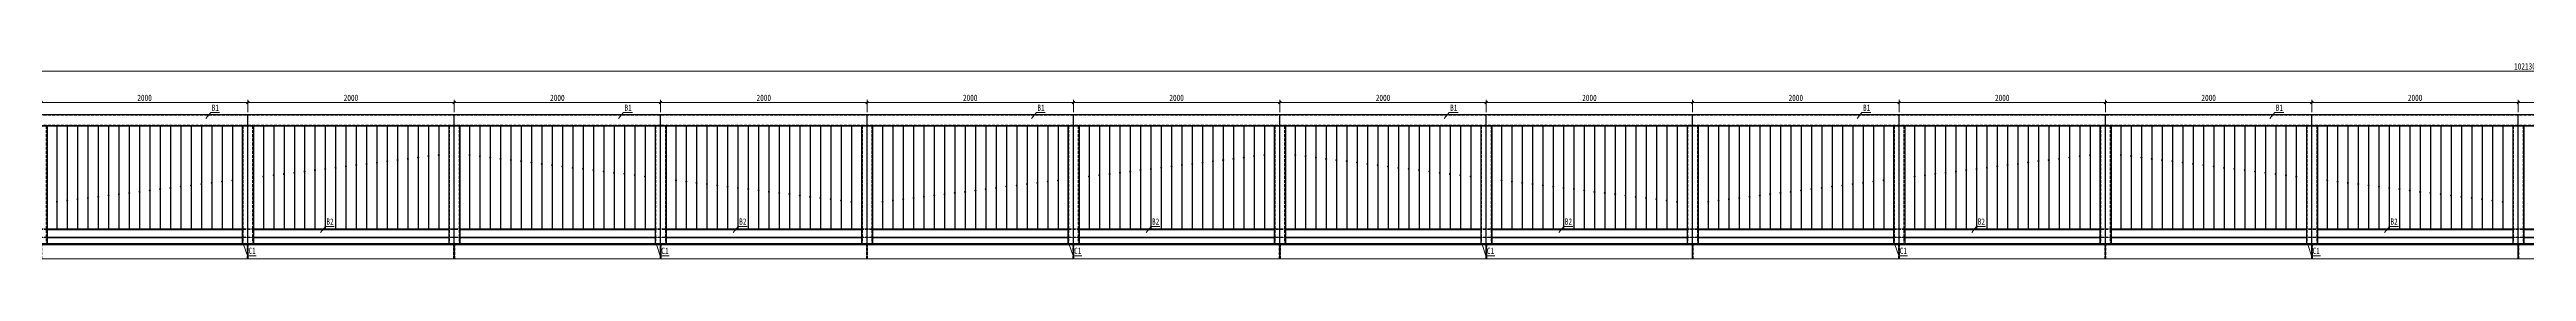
# Model space of a CAD drawing. Header units: millimetres. Extents: x -13368 to 383539, y -58537 to -26098.
# Drawn here: x 116198 to 140198, y -58262 to -56353 of the extents above; entities that cross this region are included whole.
import ezdxf
from ezdxf.enums import TextEntityAlignment as Align

# ---------------------------------------------------------------- set-up
doc = ezdxf.new("R2010")
doc.units = ezdxf.units.MM
doc.linetypes.add('DASHED', pattern=[0.75, 0.5, -0.25])
doc.layers.get('Defpoints').update_dxf_attribs({"color": 8})
for name, color, linetype, lineweight in [('文字', 7, 'Continuous', 15), ('细实线', 4, 'Continuous', 15), ('虚线', 7, 'DASHED', 13), ('钢板粗线', 1, 'Continuous', 25)]:
    doc.layers.add(name, color=color, linetype=linetype, lineweight=lineweight)
doc.styles.add('111', font='', dxfattribs={"width": 0.7})
doc.styles.add('BM_Dim', font='', dxfattribs={"width": 0.85})
doc.styles.get('111').set_extended_font_data('仿宋_GB2312')
doc.styles.get('BM_Dim').set_extended_font_data('仿宋_GB2312')
doc.dimstyles.new('200', dxfattribs={"dimscale": 0, "dimtxt": 2.5, "dimasz": 1, "dimexe": 1, "dimexo": 1, "dimgap": 0.6, "dimtad": 1, "dimdec": 0, "dimdsep": 46, "dimtxsty": '111', "dimblk": 'OBLIQUE', "dimcen": 0, "dimclrd": 4, "dimclre": 4, "dimclrt": 4, "dimadec": 1, "dimazin": 2, "dimtfac": 1, "dimtdec": 0, "dimtix": 1, "dimtmove": 2, "dimatfit": 3, "dimfxl": 4, "dimfxlon": 1, "dimtolj": 1, "dimlwd": -1, "dimlwe": -1, "dimarcsym": 0})

# ---------------------------------------------------------------- blocks, each defined once
blk = doc.blocks.new('_Oblique')
at = {"color": 0, "linetype": 'ByBlock', "lineweight": -2}
blk.add_line((-0.5, -0.5), (0.5, 0.5), dxfattribs=at)
blk = doc.blocks.new('*D166')
at = {"layer": 'Defpoints', "color": 0, "transparency": 16777216}
for p in [(0, 1519), (0, 1401), (2000, 1401)]:
    blk.add_point(p, dxfattribs=at)
at = {"layer": '细实线', "color": 4, "transparency": 16777216}
for p, q in [((0, 1425), (0, 1543)), ((2000, 1519), (0, 1519)), ((2000, 1425), (2000, 1543))]:
    blk.add_line(p, q, dxfattribs=at)
at = {"layer": '细实线', "color": 4, "transparency": 16777216, "xscale": 24.61538461538464, "yscale": 24.61538461538464, "zscale": 24.61538461538464, "rotation": 180}
blk.add_blockref('_Oblique', (0, 1519), dxfattribs=at)
at = {"layer": '细实线', "color": 4, "transparency": 16777216, "xscale": 24.61538461538464, "yscale": 24.61538461538464, "zscale": 24.61538461538464}
blk.add_blockref('_Oblique', (2000, 1519), dxfattribs=at)
at = {"layer": '细实线', "color": 4, "transparency": 16777216, "insert": (1000, 1563), "char_height": 61.5, "attachment_point": 5, "style": '111'}
blk.add_mtext('\\A1;2000', dxfattribs=at)
blk = doc.blocks.new('22')
at = {"layer": '细实线'}
blk.add_hatch(color=256, dxfattribs=at).paths.add_polyline_path([(5, 0, 1), (-5, 0, 1)])
blk.add_circle((0, 0), 5.04, dxfattribs=at)
blk = doc.blocks.new('装饰')
at = {"layer": '钢板粗线'}
for p, q in [((151, -108), (151, -1112)), ((251, -108), (251, -1112)), ((351, -108), (351, -1112)), ((451, -108), (451, -1112)), ((551, -108), (551, -1112)), ((651, -108), (651, -1112)), ((751, -108), (751, -1112)), ((851, -108), (851, -1112)), ((951, -108), (951, -1112)), ((1051, -108), (1051, -1112)), ((1151, -108), (1151, -1112)), ((1251, -108), (1251, -1112)), ((1351, -108), (1351, -1112)), ((1451, -108), (1451, -1112)), ((1551, -108), (1551, -1112)), ((1651, -108), (1651, -1112)), ((1751, -108), (1751, -1112)), ((1851, -108), (1851, -1112)), ((2151, -108), (2151, -1112)), ((2251, -108), (2251, -1112)), ((2351, -108), (2351, -1112)), ((2451, -108), (2451, -1112)), ((2551, -108), (2551, -1112)), ((2651, -108), (2651, -1112)), ((2751, -108), (2751, -1112)), ((2851, -108), (2851, -1112)), ((2951, -108), (2951, -1112)), ((3051, -108), (3051, -1112)), ((3151, -108), (3151, -1112)), ((3251, -108), (3251, -1112)), ((3351, -108), (3351, -1112)), ((3451, -108), (3451, -1112)), ((3551, -108), (3551, -1112)), ((3651, -108), (3651, -1112)), ((3751, -108), (3751, -1112)), ((3851, -108), (3851, -1112))]:
    blk.add_line(p, q, dxfattribs=at)
at = {"layer": '细实线'}
for p in [(3151, -479), (3251, -467), (3351, -454), (3451, -442), (3551, -430), (3651, -417), (3751, -405), (3851, -393), (1151, -724), (1251, -712), (1351, -700), (1451, -688), (1551, -675), (1651, -663), (1751, -651), (1851, -639), (2151, -602), (2251, -589), (2351, -577), (2451, -565), (2551, -553), (2651, -540), (2751, -528), (2851, -516), (2951, -503), (3051, -491), (151, -847), (251, -835), (351, -823), (451, -810), (551, -798), (651, -786), (751, -774), (851, -761), (951, -749), (1051, -737)]:
    blk.add_blockref('22', p, dxfattribs=at)
blk = doc.blocks.new('*U162')
at = {"layer": '细实线'}
blk.add_blockref('装饰', (-4000, 610), dxfattribs=at)
at = {"layer": '细实线', "xscale": -1}
blk.add_blockref('装饰', (4000, 610), dxfattribs=at)
blk = doc.blocks.new('*U163')
at = {"layer": '细实线', "color": 0, "linetype": 'ByBlock', "lineweight": -2, "transparency": 16777216}
for p in [(128000, 0), (136000, 0), (144000, 0)]:
    blk.add_blockref('*U162', p, dxfattribs=at)
blk = doc.blocks.new('编号')
at = {"layer": '细实线'}
for p, q in [((48, 58), (0, 0)), ((48, 58), (134, 58)), ((1159, -1049), (1111, -1107)), ((1159, -1049), (1245, -1049)), ((404, -1334), (367, -1225)), ((404, -1334), (490, -1334))]:
    blk.add_line(p, q, dxfattribs=at)
at = {"layer": '文字', "style": 'BM_Dim', "width": 0.7}
for s, p in [('B1', (93, 57)), ('B2', (1204, -1050)), ('C1', (449, -1334))]:
    blk.add_text(s, height=61.5, dxfattribs=at).set_placement(p, align=Align.BOTTOM_CENTER)
blk = doc.blocks.new('*U198')
at = {"layer": '细实线'}
blk.add_blockref('编号', (-623, 604), dxfattribs=at)
blk = doc.blocks.new('*U197')
at = {"layer": '细实线', "color": 0, "linetype": 'ByBlock', "lineweight": -2, "transparency": 16777216}
blk.add_blockref('*U198', (100291, 0), dxfattribs=at)
blk = doc.blocks.new('*U200')
at = {"layer": '细实线'}
blk.add_blockref('编号', (-623, 604), dxfattribs=at)
blk = doc.blocks.new('*U199')
at = {"layer": '细实线', "color": 0, "linetype": 'ByBlock', "lineweight": -2, "transparency": 16777216}
blk.add_blockref('*U200', (100291, 0), dxfattribs=at)
blk = doc.blocks.new('*U202')
at = {"layer": '细实线'}
blk.add_blockref('编号', (-623, 604), dxfattribs=at)
blk = doc.blocks.new('*U201')
at = {"layer": '细实线', "color": 0, "linetype": 'ByBlock', "lineweight": -2, "transparency": 16777216}
blk.add_blockref('*U202', (100291, 0), dxfattribs=at)
blk = doc.blocks.new('*U204')
at = {"layer": '细实线'}
blk.add_blockref('编号', (-623, 604), dxfattribs=at)
blk = doc.blocks.new('*U203')
at = {"layer": '细实线', "color": 0, "linetype": 'ByBlock', "lineweight": -2, "transparency": 16777216}
blk.add_blockref('*U204', (100291, 0), dxfattribs=at)
blk = doc.blocks.new('*U206')
at = {"layer": '细实线'}
blk.add_blockref('编号', (-623, 604), dxfattribs=at)
blk = doc.blocks.new('*U205')
at = {"layer": '细实线', "color": 0, "linetype": 'ByBlock', "lineweight": -2, "transparency": 16777216}
blk.add_blockref('*U206', (100291, 0), dxfattribs=at)
blk = doc.blocks.new('*U208')
at = {"layer": '细实线'}
blk.add_blockref('编号', (-623, 604), dxfattribs=at)
blk = doc.blocks.new('*U207')
at = {"layer": '细实线', "color": 0, "linetype": 'ByBlock', "lineweight": -2, "transparency": 16777216}
blk.add_blockref('*U208', (100291, 0), dxfattribs=at)
blk = doc.blocks.new('*D231')
at = {"layer": 'Defpoints', "color": 0, "transparency": 16777216}
for p in [(191249, -56439), (89119, -56807), (191249, -56866)]:
    blk.add_point(p, dxfattribs=at)
at = {"layer": '细实线', "color": 4, "transparency": 16777216}
for p, q in [((89119, -56537), (89119, -56414)), ((89119, -56439), (191249, -56439)), ((191249, -56537), (191249, -56414))]:
    blk.add_line(p, q, dxfattribs=at)
at = {"layer": '细实线', "color": 4, "transparency": 16777216, "xscale": 24.61538461538464, "yscale": 24.61538461538464, "zscale": 24.61538461538464, "rotation": 180}
blk.add_blockref('_Oblique', (89119, -56439), dxfattribs=at)
at = {"layer": '细实线', "color": 4, "transparency": 16777216, "xscale": 24.61538461538464, "yscale": 24.61538461538464, "zscale": 24.61538461538464}
blk.add_blockref('_Oblique', (191249, -56439), dxfattribs=at)
at = {"layer": '细实线', "color": 4, "transparency": 16777216, "insert": (140184, -56393), "char_height": 61.5, "attachment_point": 5, "style": '111'}
blk.add_mtext('\\A1;102130', dxfattribs=at)
blk = doc.blocks.new('立柱')
at = {"layer": 'Defpoints'}
blk.add_line((0, 0), (0, 1400.7), dxfattribs=at)
at = {"layer": '虚线', "ltscale": 4}
for p, q in [((-45.2, 1292.7), (-45.2, 146.7)), ((46.8, 1292.7), (46.8, 146.7)), ((54.8, 288.7), (-53.2, 288.7)), ((54.8, 284.7), (-53.2, 284.7)), ((54.8, 208.7), (-53.2, 208.7)), ((54.8, 204.7), (-53.2, 204.7)), ((-5, 0), (-5, 136.7)), ((5, 0), (5, 136.7))]:
    blk.add_line(p, q, dxfattribs=at)
at = {"layer": '钢板粗线'}
for p, q in [((-53.2, 1292.7), (-53.2, 146.7)), ((54.8, 1292.7), (54.8, 146.7)), ((54.8, 288.7), (1946.8, 288.7)), ((54.8, 284.7), (1946.8, 284.7)), ((54.8, 208.7), (1946.8, 208.7)), ((54.8, 204.7), (1946.8, 204.7))]:
    blk.add_line(p, q, dxfattribs=at)
at = {"layer": '细实线'}
dim = blk.add_linear_dim(base=(0, 1518.7), p1=(2000, 1400.7), p2=(0, 1400.7), dimstyle='200', override={"dimscale": 24.615385, "dimblk": 'Oblique'}, dxfattribs=at)
dim.commit()
dim.dimension.update_dxf_attribs({"geometry": '*D166', "text_midpoint": (1000, 1562.7)})
blk = doc.blocks.new('*U159')
at = {"layer": '细实线'}
blk.add_blockref('立柱', (-947, -700), dxfattribs=at)
blk = doc.blocks.new('*U160')
at = {"layer": '细实线', "color": 0, "linetype": 'ByBlock', "lineweight": -2, "transparency": 16777216}
for p in [(128000, 0), (130000, 0), (132000, 0), (134000, 0), (136000, 0), (138000, 0), (140000, 0), (142000, 0), (144000, 0), (146000, 0), (148000, 0), (150000, 0), (152000, 0)]:
    blk.add_blockref('*U159', p, dxfattribs=at)

msp = doc.modelspace()

# ---------------------------------------------------------------- linework, layer by layer
at = {"layer": '细实线'}
msp.add_line((-12900.7, -58262.3), (191129.3, -58262.3), dxfattribs=at)
at = {"layer": '虚线', "ltscale": 4}
for p, q in [((-12900.7, -56865.6), (191099.3, -56865.6)), ((-12900.7, -56965.6), (191099.3, -56965.6))]:
    msp.add_line(p, q, dxfattribs=at)
at = {"layer": '钢板粗线'}
for p, q in [((-12900.7, -56861.6), (191099.3, -56861.6)), ((-12900.7, -56969.6), (191099.3, -56969.6)), ((-12900.7, -58115.6), (191129.3, -58115.6)), ((-12900.7, -58125.6), (191129.3, -58125.6))]:
    msp.add_line(p, q, dxfattribs=at)

# ---------------------------------------------------------------- block references
at = {"layer": '细实线'}
for name, p in [('*U160', (-10933.9, -57562)), ('*U197', (18044, -57504.6)), ('*U199', (22044, -57504.6)), ('*U201', (26044, -57504.6)), ('*U203', (30044, -57504.6)), ('*U205', (34044, -57504.6)), ('*U207', (38044, -57504.6)), ('*U163', (-7880.7, -57471.6))]:
    msp.add_blockref(name, p, dxfattribs=at)

# ---------------------------------------------------------------- dimensions: what is measured, and where the dimension line sits
dim = msp.add_linear_dim(base=(191249.3, -56438.9), p1=(89119.3, -56807), p2=(191249.3, -56865.6), angle=180, dimstyle='200', override={"dimscale": 24.615385, "dimblk": 'Oblique'}, dxfattribs=at)
dim.commit()
dim.dimension.update_dxf_attribs({"geometry": '*D231', "text_midpoint": (140184.3, -56393.4)})

doc.saveas('drawing.dxf')
